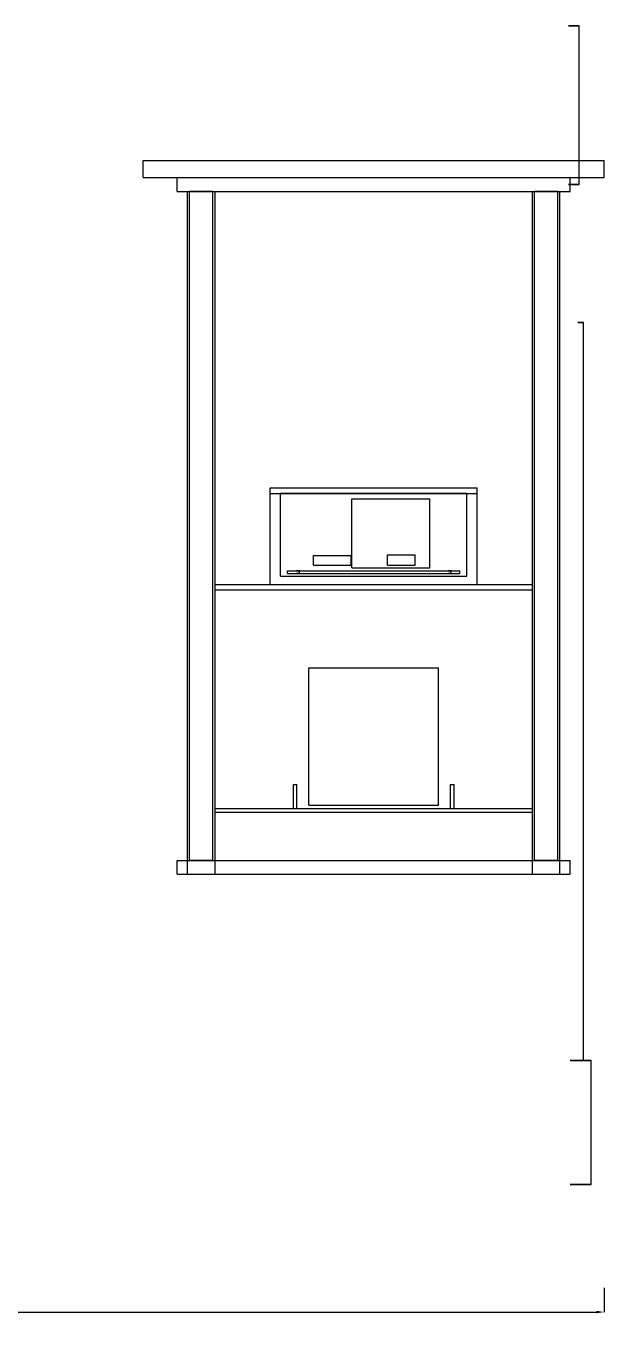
# Model space of a CAD drawing. Header units: millimetres. Extents: x -45 to 2722, y -2126 to 1871.
# Drawn here: x 1196 to 2034, y -2025 to -150 of the extents above; entities that cross this region are included whole.
import ezdxf

# ---------------------------------------------------------------- set-up
doc = ezdxf.new("R2010")
doc.units = ezdxf.units.MM
doc.layers.add('DIMENSIONS', color=7, linetype='Continuous')
doc.layers.add('FRONT', color=7, linetype='Continuous')
doc.dimstyles.get("Standard").update_dxf_attribs({"dimtxt": 2.5, "dimasz": 2.5, "dimexe": 1.25, "dimexo": 0.625, "dimtad": 1, "dimcen": 2.5, "dimazin": 3, "dimtfac": 1, "dimtmove": 0, "dimatfit": 3})

# ---------------------------------------------------------------- blocks, each defined once
blk = doc.blocks.new('_CLOSEDFILLED')
at = {"color": 0, "linetype": 'BYBLOCK'}
blk.add_solid([(-1, 0.16), (0, 0), (-1, -0.16)], dxfattribs=at)
blk = doc.blocks.new('*D3')
at = {"color": 7}
for p, q in [((0, -1980), (0, -2015)), ((2034, -1980), (2034, -2015)), ((11.3, -2015), (985.7, -2015)), ((1048.3, -2015), (2022.7, -2015))]:
    blk.add_line(p, q, dxfattribs=at)
at = {"layer": 'Defpoints'}
for p in [(0, -1980), (2034, -1980), (0, -2015)]:
    blk.add_point(p, dxfattribs=at)
at = {"layer": 'DIMENSIONS', "color": 7, "xscale": 11.3, "yscale": 11.3, "rotation": 180}
blk.add_blockref('_CLOSEDFILLED', (0, -2015), dxfattribs=at)
at = {"layer": 'DIMENSIONS', "color": 7, "xscale": 11.3, "yscale": 11.3}
blk.add_blockref('_CLOSEDFILLED', (2034, -2015), dxfattribs=at)
at = {"layer": 'DIMENSIONS', "color": 7, "insert": (1017, -2015), "char_height": 15.65, "attachment_point": 5}
blk.add_mtext('2034', dxfattribs=at)

msp = doc.modelspace()

# ---------------------------------------------------------------- linework, layer by layer
at = {"layer": 'FRONT'}
for points in [[(1998, -150), (1997.46, -150), (1995.912, -150), (1993.566, -150), (1990.738, -150), (1987.811, -150), (1985.179, -150), (1983.198, -150), (1982.136, -150), (1982.136, -150), (1983.198, -150), (1985.179, -150), (1987.811, -150), (1990.738, -150), (1993.566, -150), (1995.912, -150), (1997.46, -150), (1998, -150)], [(1998, -380), (1998, -150)], [(1366, -370), (1366, -345)], [(1366, -370), (1366, -345)], [(1366, -345), (2034, -345)], [(1366, -345), (2034, -345)], [(2034, -370), (2034, -345)], [(2034, -370), (2034, -345)], [(1366, -370), (2034, -370)], [(1366, -370), (2034, -370)], [(1415, -390), (1415, -370)], [(1415, -390), (1415, -370)], [(1415, -370), (1985, -370)], [(1415, -370), (1985, -370)], [(1415, -390), (1415, -370)], [(1415, -390), (1415, -370)], [(1415, -370), (1985, -370)], [(1415, -370), (1985, -370)], [(1985, -390), (1985, -370)], [(1985, -390), (1985, -370)], [(1985, -390), (1985, -370)], [(1985, -390), (1985, -370)], [(1415, -390), (1985, -390)], [(1415, -390), (1985, -390)], [(1415, -390), (1985, -390)], [(1415, -390), (1985, -390)], [(1430, -1360), (1430, -390)], [(1430, -1360), (1430, -390)], [(1430, -390), (1470, -390)], [(1430, -390), (1470, -390)], [(1430, -1360), (1430, -390)], [(1430, -1360), (1430, -390)], [(1430, -390), (1470, -390)], [(1430, -390), (1470, -390)], [(1467, -390), (1433, -390)], [(1467, -390), (1433, -390)], [(1433, -1360), (1433, -390)], [(1433, -1360), (1433, -390)], [(1467, -390), (1433, -390)], [(1467, -390), (1433, -390)], [(1433, -1360), (1433, -390)], [(1433, -1360), (1433, -390)], [(1467, -1360), (1467, -390)], [(1467, -1360), (1467, -390)], [(1467, -1360), (1467, -390)], [(1467, -1360), (1467, -390)], [(1470, -1360), (1470, -390)], [(1470, -1360), (1470, -390)], [(1470, -1360), (1470, -390)], [(1470, -1360), (1470, -390)], [(1930, -1360), (1930, -390)], [(1930, -1360), (1930, -390)], [(1930, -390), (1970, -390)], [(1930, -390), (1970, -390)], [(1930, -1360), (1930, -390)], [(1930, -1360), (1930, -390)], [(1930, -390), (1970, -390)], [(1930, -390), (1970, -390)], [(1967, -390), (1933, -390)], [(1967, -390), (1933, -390)], [(1933, -1360), (1933, -390)], [(1933, -1360), (1933, -390)], [(1967, -390), (1933, -390)], [(1967, -390), (1933, -390)], [(1933, -1360), (1933, -390)], [(1933, -1360), (1933, -390)], [(1967, -1360), (1967, -390)], [(1967, -1360), (1967, -390)], [(1967, -1360), (1967, -390)], [(1967, -1360), (1967, -390)], [(1970, -1360), (1970, -390)], [(1970, -1360), (1970, -390)], [(1970, -1360), (1970, -390)], [(1970, -1360), (1970, -390)], [(1998, -380), (1997.46, -380), (1995.912, -380), (1993.566, -380), (1990.738, -380), (1987.811, -380), (1985.179, -380), (1983.198, -380), (1982.136, -380), (1982.136, -380), (1983.198, -380), (1985.179, -380), (1987.811, -380), (1990.738, -380), (1993.566, -380), (1995.912, -380), (1997.46, -380), (1998, -380)], [(2004, -580), (2003.654, -580), (2002.677, -580), (2001.236, -580), (1999.582, -580), (1998, -580), (1996.764, -580), (1996.087, -580), (1996.087, -580), (1996.764, -580), (1998, -580), (1999.582, -580), (2001.236, -580), (2002.677, -580), (2003.654, -580), (2004, -580)], [(2004, -1650), (2004, -580)], [(1550, -828), (1550, -820)], [(1550, -828), (1550, -820)], [(1550, -820), (1850, -820)], [(1550, -820), (1850, -820)], [(1850, -828), (1850, -820)], [(1850, -828), (1850, -820)], [(1550, -960), (1550, -828)], [(1550, -960), (1550, -828)], [(1550, -828), (1850, -828)], [(1550, -828), (1850, -828)], [(1550, -828), (1850, -828)], [(1550, -828), (1850, -828)], [(1835, -828), (1565, -828)], [(1835, -828), (1565, -828)], [(1565, -948), (1565, -828)], [(1565, -948), (1565, -828)], [(1668.5, -936), (1668.5, -836)], [(1668.5, -936), (1668.5, -836)], [(1668.5, -836), (1781.5, -836)], [(1668.5, -836), (1781.5, -836)], [(1781.5, -936), (1781.5, -836)], [(1781.5, -936), (1781.5, -836)], [(1835, -948), (1835, -828)], [(1835, -948), (1835, -828)], [(1850, -960), (1850, -828)], [(1850, -960), (1850, -828)], [(1612.5, -932), (1612.5, -918)], [(1612.5, -932), (1612.5, -918)], [(1612.5, -918), (1667.5, -918)], [(1612.5, -918), (1667.5, -918)], [(1667.5, -932), (1667.5, -918)], [(1667.5, -932), (1667.5, -918)], [(1720, -932), (1720, -917)], [(1720, -932), (1720, -917)], [(1720, -917), (1760, -917)], [(1720, -917), (1760, -917)], [(1760, -932), (1760, -917)], [(1760, -932), (1760, -917)], [(1612.5, -932), (1667.5, -932)], [(1612.5, -932), (1667.5, -932)], [(1668.5, -936), (1781.5, -936)], [(1668.5, -936), (1781.5, -936)], [(1720, -932), (1760, -932)], [(1720, -932), (1760, -932)], [(1565, -948), (1835, -948)], [(1565, -948), (1835, -948)], [(1575, -944), (1575, -940)], [(1575, -944), (1575, -940)], [(1575, -940), (1825, -940)], [(1575, -940), (1825, -940)], [(1575, -944), (1825, -944)], [(1575, -944), (1825, -944)], [(1592.25, -940), (1592.055, -940), (1591.506, -940), (1590.695, -940), (1589.765, -940), (1588.875, -940), (1588.18, -940), (1587.799, -940), (1587.799, -940), (1588.18, -940), (1588.875, -940), (1589.765, -940), (1590.695, -940), (1591.506, -940), (1592.055, -940), (1592.25, -940)], [(1592.25, -940), (1592.055, -940), (1591.506, -940), (1590.695, -940), (1589.765, -940), (1588.875, -940), (1588.18, -940), (1587.799, -940), (1587.799, -940), (1588.18, -940), (1588.875, -940), (1589.765, -940), (1590.695, -940), (1591.506, -940), (1592.055, -940), (1592.25, -940)], [(1592.25, -944), (1592.055, -944), (1591.506, -944), (1590.695, -944), (1589.765, -944), (1588.875, -944), (1588.18, -944), (1587.799, -944), (1587.799, -944), (1588.18, -944), (1588.875, -944), (1589.765, -944), (1590.695, -944), (1591.506, -944), (1592.055, -944), (1592.25, -944)], [(1592.25, -944), (1592.055, -944), (1591.506, -944), (1590.695, -944), (1589.765, -944), (1588.875, -944), (1588.18, -944), (1587.799, -944), (1587.799, -944), (1588.18, -944), (1588.875, -944), (1589.765, -944), (1590.695, -944), (1591.506, -944), (1592.055, -944), (1592.25, -944)], [(1592.25, -944), (1592.25, -940)], [(1592.25, -944), (1592.25, -940)], [(1812.25, -940), (1812.055, -940), (1811.506, -940), (1810.695, -940), (1809.765, -940), (1808.875, -940), (1808.18, -940), (1807.799, -940), (1807.799, -940), (1808.18, -940), (1808.875, -940), (1809.765, -940), (1810.695, -940), (1811.506, -940), (1812.055, -940), (1812.25, -940)], [(1812.25, -940), (1812.055, -940), (1811.506, -940), (1810.695, -940), (1809.765, -940), (1808.875, -940), (1808.18, -940), (1807.799, -940), (1807.799, -940), (1808.18, -940), (1808.875, -940), (1809.765, -940), (1810.695, -940), (1811.506, -940), (1812.055, -940), (1812.25, -940)], [(1812.25, -944), (1812.055, -944), (1811.506, -944), (1810.695, -944), (1809.765, -944), (1808.875, -944), (1808.18, -944), (1807.799, -944), (1807.799, -944), (1808.18, -944), (1808.875, -944), (1809.765, -944), (1810.695, -944), (1811.506, -944), (1812.055, -944), (1812.25, -944)], [(1812.25, -944), (1812.055, -944), (1811.506, -944), (1810.695, -944), (1809.765, -944), (1808.875, -944), (1808.18, -944), (1807.799, -944), (1807.799, -944), (1808.18, -944), (1808.875, -944), (1809.765, -944), (1810.695, -944), (1811.506, -944), (1812.055, -944), (1812.25, -944)], [(1812.25, -944), (1812.25, -940)], [(1812.25, -944), (1812.25, -940)], [(1825, -944), (1825, -940)], [(1825, -944), (1825, -940)], [(1470, -968), (1470, -960)], [(1470, -968), (1470, -960)], [(1470, -960), (1930, -960)], [(1470, -960), (1930, -960)], [(1470, -968), (1930, -968)], [(1470, -968), (1930, -968)], [(1550, -960), (1850, -960)], [(1550, -960), (1850, -960)], [(1930, -968), (1930, -960)], [(1930, -968), (1930, -960)], [(1606, -1280), (1606, -1081)], [(1606, -1280), (1606, -1081)], [(1606, -1081), (1794, -1081)], [(1606, -1081), (1794, -1081)], [(1794, -1280), (1794, -1081)], [(1794, -1280), (1794, -1081)], [(1583.5, -1285), (1583.5, -1250)], [(1583.5, -1285), (1583.5, -1250)], [(1583.5, -1250), (1588.5, -1250)], [(1583.5, -1250), (1588.5, -1250)], [(1588.5, -1285), (1588.5, -1250)], [(1588.5, -1285), (1588.5, -1250)], [(1811.5, -1285), (1811.5, -1250)], [(1811.5, -1285), (1811.5, -1250)], [(1811.5, -1250), (1816.5, -1250)], [(1811.5, -1250), (1816.5, -1250)], [(1816.5, -1285), (1816.5, -1250)], [(1816.5, -1285), (1816.5, -1250)], [(1470, -1290), (1470, -1285)], [(1470, -1290), (1470, -1285)], [(1470, -1285), (1930, -1285)], [(1470, -1285), (1930, -1285)], [(1470, -1290), (1930, -1290)], [(1470, -1290), (1930, -1290)], [(1583.5, -1285), (1588.5, -1285)], [(1583.5, -1285), (1588.5, -1285)], [(1606, -1280), (1794, -1280)], [(1606, -1280), (1794, -1280)], [(1811.5, -1285), (1816.5, -1285)], [(1811.5, -1285), (1816.5, -1285)], [(1930, -1290), (1930, -1285)], [(1930, -1290), (1930, -1285)], [(1415, -1380), (1415, -1360)], [(1415, -1380), (1415, -1360)], [(1415, -1360), (1985, -1360)], [(1415, -1360), (1985, -1360)], [(1415, -1380), (1415, -1360)], [(1415, -1380), (1415, -1360)], [(1415, -1360), (1985, -1360)], [(1415, -1360), (1985, -1360)], [(1430, -1360), (1470, -1360)], [(1430, -1360), (1470, -1360)], [(1430, -1360), (1470, -1360)], [(1430, -1360), (1470, -1360)], [(1430, -1380), (1430, -1360)], [(1430, -1380), (1430, -1360)], [(1430, -1360), (1470, -1360)], [(1430, -1360), (1470, -1360)], [(1467, -1360), (1433, -1360)], [(1467, -1360), (1433, -1360)], [(1467, -1360), (1433, -1360)], [(1467, -1360), (1433, -1360)], [(1470, -1380), (1470, -1360)], [(1470, -1380), (1470, -1360)], [(1930, -1360), (1970, -1360)], [(1930, -1360), (1970, -1360)], [(1930, -1360), (1970, -1360)], [(1930, -1360), (1970, -1360)], [(1930, -1380), (1930, -1360)], [(1930, -1380), (1930, -1360)], [(1930, -1360), (1970, -1360)], [(1930, -1360), (1970, -1360)], [(1967, -1360), (1933, -1360)], [(1967, -1360), (1933, -1360)], [(1967, -1360), (1933, -1360)], [(1967, -1360), (1933, -1360)], [(1970, -1380), (1970, -1360)], [(1970, -1380), (1970, -1360)], [(1985, -1380), (1985, -1360)], [(1985, -1380), (1985, -1360)], [(1985, -1380), (1985, -1360)], [(1985, -1380), (1985, -1360)], [(1415, -1380), (1985, -1380)], [(1415, -1380), (1985, -1380)], [(1415, -1380), (1985, -1380)], [(1415, -1380), (1985, -1380)], [(1430, -1380), (1470, -1380)], [(1430, -1380), (1470, -1380)], [(1930, -1380), (1970, -1380)], [(1930, -1380), (1970, -1380)], [(2015, -1650), (2014.712, -1650), (2013.858, -1650), (2012.472, -1650), (2010.607, -1650), (2008.334, -1650), (2005.74, -1650), (2002.926, -1650), (2000, -1650), (1997.074, -1650), (1994.26, -1650), (1991.666, -1650), (1989.393, -1650), (1987.528, -1650), (1986.142, -1650), (1985.288, -1650), (1985, -1650), (1985.288, -1650), (1986.142, -1650), (1987.528, -1650), (1989.393, -1650), (1991.666, -1650), (1994.26, -1650), (1997.074, -1650), (2000, -1650), (2002.926, -1650), (2005.74, -1650), (2008.334, -1650), (2010.607, -1650), (2012.472, -1650), (2013.858, -1650), (2014.712, -1650), (2015, -1650)], [(2004, -1650), (2003.654, -1650), (2002.677, -1650), (2001.236, -1650), (1999.582, -1650), (1998, -1650), (1996.764, -1650), (1996.087, -1650), (1996.087, -1650), (1996.764, -1650), (1998, -1650), (1999.582, -1650), (2001.236, -1650), (2002.677, -1650), (2003.654, -1650), (2004, -1650)], [(2015, -1830), (2015, -1650)], [(2015, -1830), (2014.712, -1830), (2013.858, -1830), (2012.472, -1830), (2010.607, -1830), (2008.334, -1830), (2005.74, -1830), (2002.926, -1830), (2000, -1830), (1997.074, -1830), (1994.26, -1830), (1991.666, -1830), (1989.393, -1830), (1987.528, -1830), (1986.142, -1830), (1985.288, -1830), (1985, -1830), (1985.288, -1830), (1986.142, -1830), (1987.528, -1830), (1989.393, -1830), (1991.666, -1830), (1994.26, -1830), (1997.074, -1830), (2000, -1830), (2002.926, -1830), (2005.74, -1830), (2008.334, -1830), (2010.607, -1830), (2012.472, -1830), (2013.858, -1830), (2014.712, -1830), (2015, -1830)]]:
    msp.add_lwpolyline(points, dxfattribs=at)

# ---------------------------------------------------------------- dimensions: what is measured, and where the dimension line sits
at = {"layer": 'DIMENSIONS'}
dim = msp.add_linear_dim(base=(0, -2015), p1=(0, -1980), p2=(2034, -1980), dimstyle='Standard', override={"dimtxt": 15.646154, "dimasz": 11.3, "dimdec": 2, "dimclrd": 7, "dimclre": 7, "dimclrt": 7}, dxfattribs=at)
dim.commit()
dim.dimension.update_dxf_attribs({"geometry": '*D3', "text_midpoint": (1017, -2015)})

doc.saveas('drawing.dxf')
